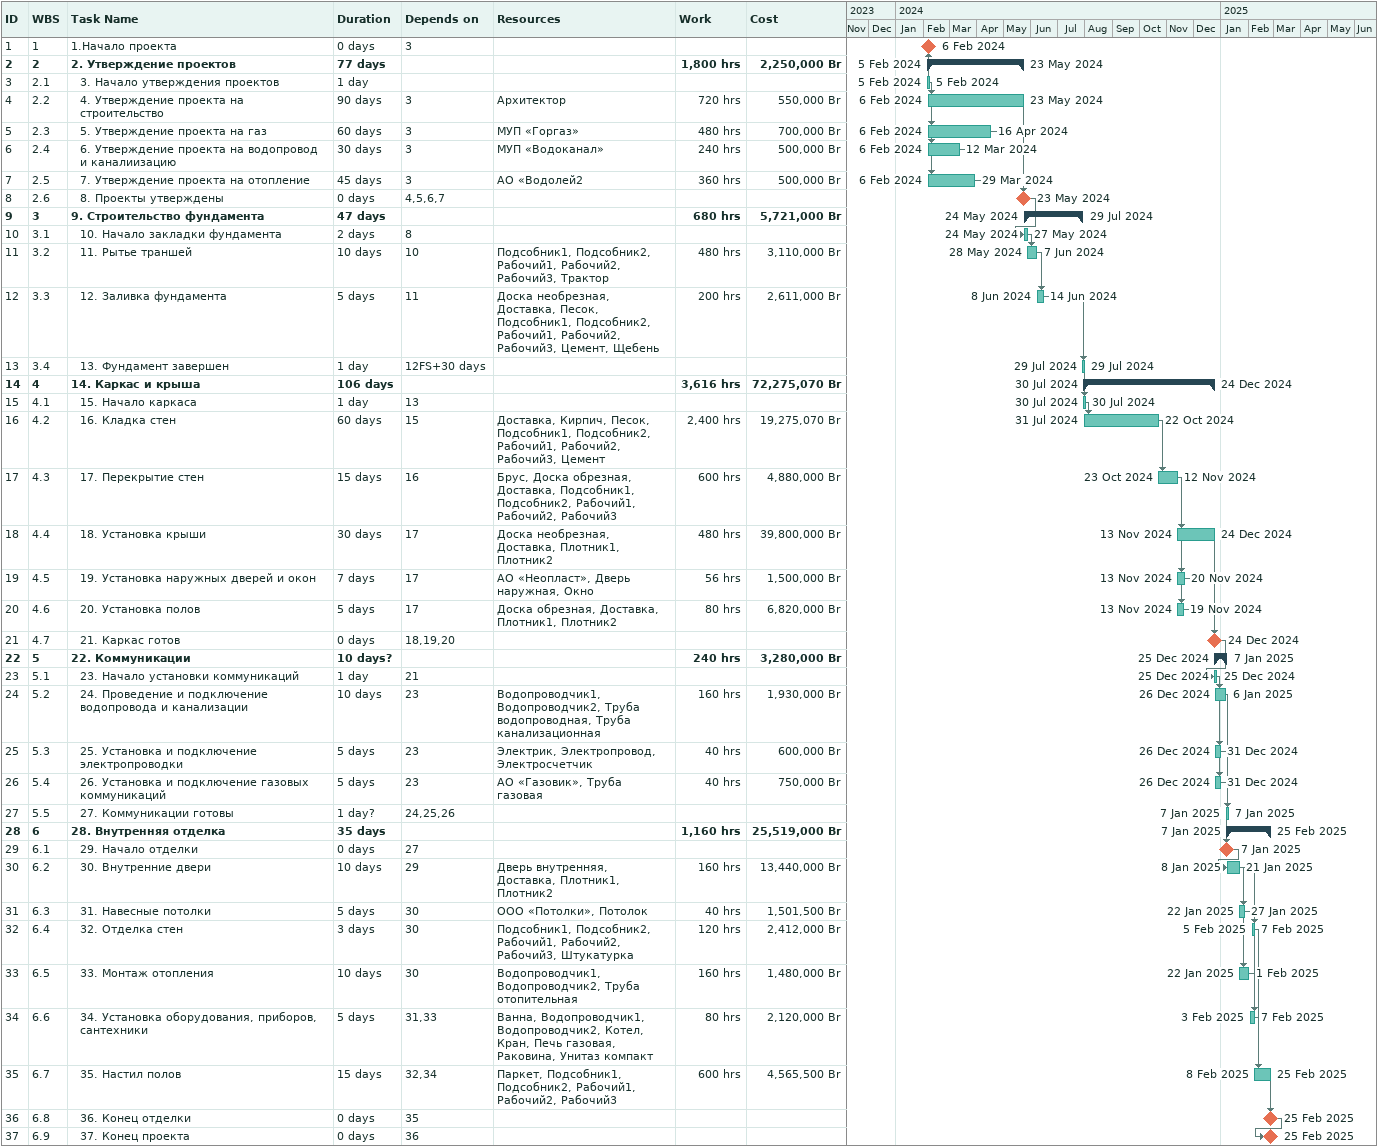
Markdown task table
| ID | WBS | Task | Duration | Start | Finish | Predecessors | Resources | Work (h) | Cost (Br) |
|---|---|---|---|---|---|---|---|---|---|
| 1 | 1 | 1.Начало проекта | 0d | 2024-02-06 | 2024-02-06 | 3 |  |  |  |
| 2 | 2 | **2. Утверждение проектов** | 77d | 2024-02-05 | 2024-05-23 |  |  | 1800 | 2250000 |
| 3 | 2.1 | 3. Начало утверждения проектов | 1d | 2024-02-05 | 2024-02-05 |  |  |  |  |
| 4 | 2.2 | 4. Утверждение проекта на строительство | 90d | 2024-02-06 | 2024-05-23 | 3 | Архитектор | 720 | 550000 |
| 5 | 2.3 | 5. Утверждение проекта на газ | 60d | 2024-02-06 | 2024-04-16 | 3 | МУП «Горгаз» | 480 | 700000 |
| 6 | 2.4 | 6. Утверждение проекта на водопровод и каналиизацию | 30d | 2024-02-06 | 2024-03-12 | 3 | МУП «Водоканал» | 240 | 500000 |
| 7 | 2.5 | 7. Утверждение проекта на отопление | 45d | 2024-02-06 | 2024-03-29 | 3 | АО «Водолей2 | 360 | 500000 |
| 8 | 2.6 | 8. Проекты утверждены | 0d | 2024-05-23 | 2024-05-23 | 4, 5, 6, 7 |  |  |  |
| 9 | 3 | **9. Строительство фундамента** | 47d | 2024-05-24 | 2024-07-29 |  |  | 680 | 5721000 |
| 10 | 3.1 | 10. Начало закладки фундамента | 2d | 2024-05-24 | 2024-05-27 | 8 |  |  |  |
| 11 | 3.2 | 11. Рытье траншей | 10d | 2024-05-28 | 2024-06-07 | 10 | Подсобник1, Подсобник2, Рабочий1, Рабочий2, Рабочий3, Трактор | 480 | 3110000 |
| 12 | 3.3 | 12. Заливка фундамента | 5d | 2024-06-08 | 2024-06-14 | 11 | Доска необрезная, Доставка, Песок, Подсобник1, Подсобник2, Рабочий1, Рабочий2, Рабочий3, Цемент, Щебень | 200 | 2611000 |
| 13 | 3.4 | 13. Фундамент завершен | 1d | 2024-07-29 | 2024-07-29 | 12FS+30d |  |  |  |
| 14 | 4 | **14. Каркас и крыша** | 106d | 2024-07-30 | 2024-12-24 |  |  | 3616 | 72275070 |
| 15 | 4.1 | 15. Начало каркаса | 1d | 2024-07-30 | 2024-07-30 | 13 |  |  |  |
| 16 | 4.2 | 16. Кладка стен | 60d | 2024-07-31 | 2024-10-22 | 15 | Доставка, Кирпич, Песок, Подсобник1, Подсобник2, Рабочий1, Рабочий2, Рабочий3, Цемент | 2400 | 19275070 |
| 17 | 4.3 | 17. Перекрытие стен | 15d | 2024-10-23 | 2024-11-12 | 16 | Брус, Доска обрезная, Доставка, Подсобник1, Подсобник2, Рабочий1, Рабочий2, Рабочий3 | 600 | 4880000 |
| 18 | 4.4 | 18. Установка крыши | 30d | 2024-11-13 | 2024-12-24 | 17 | Доска необрезная, Доставка, Плотник1, Плотник2 | 480 | 39800000 |
| 19 | 4.5 | 19. Установка наружных дверей и окон | 7d | 2024-11-13 | 2024-11-20 | 17 | АО «Неопласт», Дверь наружная, Окно | 56 | 1500000 |
| 20 | 4.6 | 20. Установка полов | 5d | 2024-11-13 | 2024-11-19 | 17 | Доска обрезная, Доставка, Плотник1, Плотник2 | 80 | 6820000 |
| 21 | 4.7 | 21. Каркас готов | 0d | 2024-12-24 | 2024-12-24 | 18, 19, 20 |  |  |  |
| 22 | 5 | **22. Коммуникации** | 10d? | 2024-12-25 | 2025-01-07 |  |  | 240 | 3280000 |
| 23 | 5.1 | 23. Начало установки коммуникаций | 1d | 2024-12-25 | 2024-12-25 | 21 |  |  |  |
| 24 | 5.2 | 24. Проведение и подключение водопровода и канализации | 10d | 2024-12-26 | 2025-01-06 | 23 | Водопроводчик1, Водопроводчик2, Труба водопроводная, Труба канализационная | 160 | 1930000 |
| 25 | 5.3 | 25. Установка и подключение электропроводки | 5d | 2024-12-26 | 2024-12-31 | 23 | Электрик, Электропровод, Электросчетчик | 40 | 600000 |
| 26 | 5.4 | 26. Установка и подключение газовых коммуникаций | 5d | 2024-12-26 | 2024-12-31 | 23 | АО «Газовик», Труба газовая | 40 | 750000 |
| 27 | 5.5 | 27. Коммуникации готовы | 1d? | 2025-01-07 | 2025-01-07 | 24, 25, 26 |  |  |  |
| 28 | 6 | **28. Внутренняя отделка** | 35d | 2025-01-07 | 2025-02-25 |  |  | 1160 | 25519000 |
| 29 | 6.1 | 29. Начало отделки | 0d | 2025-01-07 | 2025-01-07 | 27 |  |  |  |
| 30 | 6.2 | 30. Внутренние двери | 10d | 2025-01-08 | 2025-01-21 | 29 | Дверь внутренняя, Доставка, Плотник1, Плотник2 | 160 | 13440000 |
| 31 | 6.3 | 31. Навесные потолки | 5d | 2025-01-22 | 2025-01-27 | 30 | ООО «Потолки», Потолок | 40 | 1501500 |
| 32 | 6.4 | 32. Отделка стен | 3d | 2025-02-05 | 2025-02-07 | 30 | Подсобник1, Подсобник2, Рабочий1, Рабочий2, Рабочий3, Штукатурка | 120 | 2412000 |
| 33 | 6.5 | 33. Монтаж отопления | 10d | 2025-01-22 | 2025-02-01 | 30 | Водопроводчик1, Водопроводчик2, Труба отопительная | 160 | 1480000 |
| 34 | 6.6 | 34. Установка оборудования, приборов, сантехники | 5d | 2025-02-03 | 2025-02-07 | 31, 33 | Ванна, Водопроводчик1, Водопроводчик2, Котел, Кран, Печь газовая, Раковина, Унитаз компакт | 80 | 2120000 |
| 35 | 6.7 | 35. Настил полов | 15d | 2025-02-08 | 2025-02-25 | 32, 34 | Паркет, Подсобник1, Подсобник2, Рабочий1, Рабочий2, Рабочий3 | 600 | 4565500 |
| 36 | 6.8 | 36. Конец отделки | 0d | 2025-02-25 | 2025-02-25 | 35 |  |  |  |
| 37 | 6.9 | 37. Конец проекта | 0d | 2025-02-25 | 2025-02-25 | 36 |  |  |  |
